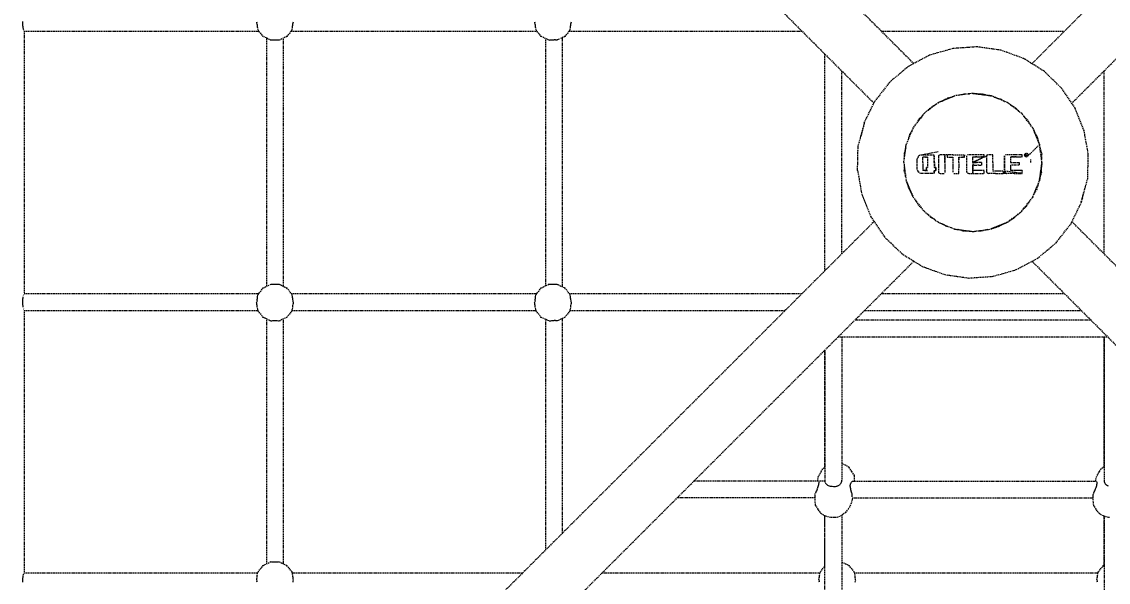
# Model space of a CAD drawing. Header units: millimetres. Extents: x -5899 to 5819, y -5159 to 4068.
# Drawn here: x -1605 to -444, y -358 to 240 of the extents above; entities that cross this region are included whole.
import ezdxf

# ---------------------------------------------------------------- set-up
doc = ezdxf.new("R2010")
doc.units = ezdxf.units.MM
doc.linetypes.add('HIDDEN', pattern=[1.905, 1.27, -0.635])
for name, color, linetype in [('DIKOM_ОБЪЕКТ', 7, 'Continuous'), ('DIKOM_РАЗМЕР_ЗОНА', 7, 'Continuous'), ('DIKOM_РАЗМЕР_ОБЪЕКТА', 7, 'Continuous')]:
    doc.layers.add(name, color=color, linetype=linetype)
doc.styles.add('style1', font='arialbd.ttf', dxfattribs={"width": 0.8})
doc.dimstyles.new('1-50', dxfattribs={"dimtxt": 300, "dimasz": 200, "dimexe": 100, "dimexo": 0, "dimgap": 100, "dimtad": 1, "dimtxsty": 'style1', "dimcen": 200, "dimclrd": 7, "dimclre": 7, "dimclrt": 7, "dimadec": 1, "dimazin": 2, "dimtfac": 1, "dimtmove": 0, "dimatfit": 2, "dimfxl": 0, "dimlwd": 25, "dimlwe": 18, "dimarcsym": 0})

# ---------------------------------------------------------------- blocks, each defined once
blk = doc.blocks.new('*D0')
at = {"layer": 'Defpoints', "color": 0, "transparency": 16777216}
for p in [(-587.3, 2301.2), (-4790.6, -2120.1), (-586.7, -2120.1)]:
    blk.add_point(p, dxfattribs=at)
at = {"layer": 'DIKOM_РАЗМЕР_ОБЪЕКТА', "color": 7, "lineweight": 18, "transparency": 16777216}
for p, q in [((-587.3, 2301.2), (-4890.6, 2301.2)), ((-586.7, -2120.1), (-4890.6, -2120.1))]:
    blk.add_line(p, q, dxfattribs=at)
at = {"layer": 'DIKOM_РАЗМЕР_ОБЪЕКТА', "color": 7, "lineweight": 25, "transparency": 16777216}
blk.add_line((-4790.6, 2101.2), (-4790.6, -1920.1), dxfattribs=at)
at = {"layer": 'DIKOM_РАЗМЕР_ОБЪЕКТА', "color": 7, "transparency": 16777216}
for points in [[(-4823.9, 2101.2), (-4757.2, 2101.2), (-4790.6, 2301.2)], [(-4823.9, -1920.1), (-4757.2, -1920.1), (-4790.6, -2120.1)]]:
    blk.add_solid(points, dxfattribs=at)
at = {"layer": 'DIKOM_РАЗМЕР_ОБЪЕКТА', "color": 7, "transparency": 16777216, "insert": (-5069.3, 85.6), "char_height": 300, "attachment_point": 5, "rotation": 90, "style": 'style1'}
blk.add_mtext('{\\fArial|b0|i0|c204|p34;\\H1.16667x;4400}', dxfattribs=at)
blk = doc.blocks.new('*D1')
at = {"layer": 'Defpoints', "color": 0, "transparency": 16777216}
for p in [(-2800.5, 90.1), (3818.9, 90.1), (3818.9, -4274.7)]:
    blk.add_point(p, dxfattribs=at)
at = {"layer": 'DIKOM_РАЗМЕР_ОБЪЕКТА', "color": 7, "lineweight": 18, "transparency": 16777216}
for p, q in [((-2800.5, 90.1), (-2800.5, -4374.7)), ((3818.9, 90.1), (3818.9, -4374.7))]:
    blk.add_line(p, q, dxfattribs=at)
at = {"layer": 'DIKOM_РАЗМЕР_ОБЪЕКТА', "color": 7, "lineweight": 25, "transparency": 16777216}
blk.add_line((-2600.5, -4274.7), (3618.9, -4274.7), dxfattribs=at)
at = {"layer": 'DIKOM_РАЗМЕР_ОБЪЕКТА', "color": 7, "transparency": 16777216}
for points in [[(-2600.5, -4241.4), (-2600.5, -4308), (-2800.5, -4274.7)], [(3618.9, -4241.4), (3618.9, -4308), (3818.9, -4274.7)]]:
    blk.add_solid(points, dxfattribs=at)
at = {"layer": 'DIKOM_РАЗМЕР_ОБЪЕКТА', "color": 7, "transparency": 16777216, "insert": (471, -3996), "char_height": 300, "attachment_point": 5, "style": 'style1'}
blk.add_mtext('{\\fArial|b0|i0|c204|p34;\\H1.16667x;6600}', dxfattribs=at)
blk = doc.blocks.new('*D2')
at = {"layer": 'Defpoints', "color": 0, "transparency": 16777216}
for p in [(-5423.1, 4068.5), (-588.6, 4068.5), (-588.6, -3888.2)]:
    blk.add_point(p, dxfattribs=at)
at = {"layer": 'DIKOM_РАЗМЕР_ЗОНА', "color": 7, "lineweight": 18, "transparency": 16777216}
for p, q in [((-588.6, 4068.5), (-5523.1, 4068.5)), ((-588.6, -3888.2), (-5523.1, -3888.2))]:
    blk.add_line(p, q, dxfattribs=at)
at = {"layer": 'DIKOM_РАЗМЕР_ЗОНА', "color": 7, "lineweight": 25, "transparency": 16777216}
blk.add_line((-5423.1, -3688.2), (-5423.1, 3868.5), dxfattribs=at)
at = {"layer": 'DIKOM_РАЗМЕР_ЗОНА', "color": 7, "transparency": 16777216}
for points in [[(-5456.4, 3868.5), (-5389.8, 3868.5), (-5423.1, 4068.5)], [(-5456.4, -3688.2), (-5389.8, -3688.2), (-5423.1, -3888.2)]]:
    blk.add_solid(points, dxfattribs=at)
at = {"layer": 'DIKOM_РАЗМЕР_ЗОНА', "color": 7, "transparency": 16777216, "insert": (-5701.8, 90.1), "char_height": 300, "attachment_point": 5, "rotation": 90, "style": 'style1'}
blk.add_mtext('{\\fArial|b0|i0|c204|p34;\\H1.16667x;7900}', dxfattribs=at)
blk = doc.blocks.new('*D3')
at = {"layer": 'Defpoints', "color": 0, "transparency": 16777216}
for p in [(-4566.9, 98), (5818.9, 98), (5818.9, -5058.6)]:
    blk.add_point(p, dxfattribs=at)
at = {"layer": 'DIKOM_РАЗМЕР_ЗОНА', "color": 7, "lineweight": 18, "transparency": 16777216}
for p, q in [((-4566.9, 98), (-4566.9, -5158.6)), ((5818.9, 98), (5818.9, -5158.6))]:
    blk.add_line(p, q, dxfattribs=at)
at = {"layer": 'DIKOM_РАЗМЕР_ЗОНА', "color": 7, "lineweight": 25, "transparency": 16777216}
blk.add_line((-4366.9, -5058.6), (5618.9, -5058.6), dxfattribs=at)
at = {"layer": 'DIKOM_РАЗМЕР_ЗОНА', "color": 7, "transparency": 16777216}
for points in [[(-4366.9, -5025.3), (-4366.9, -5092), (-4566.9, -5058.6)], [(5618.9, -5025.3), (5618.9, -5092), (5818.9, -5058.6)]]:
    blk.add_solid(points, dxfattribs=at)
at = {"layer": 'DIKOM_РАЗМЕР_ЗОНА', "color": 7, "transparency": 16777216, "insert": (502, -4779.9), "char_height": 300, "attachment_point": 5, "style": 'style1'}
blk.add_mtext('{\\fArial|b0|i0|c204|p34;\\H1.16667x;10400}', dxfattribs=at)

msp = doc.modelspace()

# ---------------------------------------------------------------- linework, layer by layer
at = {"layer": 'DIKOM_ОБЪЕКТ', "color": 7, "linetype": 'HIDDEN', "lineweight": 15}
for p, q in [((-651.806, 195.702), (-1550.967, 1094.864)), ((374.131, 1095.308), (-525.588, 195.607)), ((-1593.838, 1052.901), (-694.453, 153.497)), ((-483.046, 153.297), (416.096, 1052.438)), ((-1603.691, 238.023), (-1603.733, 239.218)), ((-1603.73, 239.339), (-1603.688, 240.534)), ((-1603.621, 237.012), (-1603.688, 237.902)), ((-1603.507, 235.656), (-1603.602, 236.676)), ((-1603.371, 234.61), (-1603.497, 235.544)), ((-1603.181, 233.562), (-1603.298, 234.189)), ((-1602.991, 232.682), (-1603.063, 233.089)), ((-1602.831, 231.985), (-1602.973, 232.604)), ((-1353.913, 240.379), (-1353.632, 239.218)), ((-1353.361, 237.954), (-1353.614, 239.132)), ((-1353.136, 236.74), (-1353.347, 237.881)), ((-1352.956, 235.594), (-1353.126, 236.676)), ((-1352.825, 234.541), (-1352.949, 235.541)), ((-1352.743, 233.624), (-1352.825, 234.541)), ((-1352.355, 231.647), (-1352.725, 233.273)), ((-1316.09, 231.647), (-1315.719, 233.273)), ((-1315.706, 233.556), (-1315.625, 234.486)), ((-1315.614, 234.581), (-1315.488, 235.598)), ((-1315.479, 235.657), (-1315.307, 236.752)), ((-1315.294, 236.82), (-1315.081, 237.966)), ((-1315.055, 238.088), (-1314.813, 239.218)), ((-1314.793, 239.3), (-1314.531, 240.379)), ((-1056.92, 240.379), (-1056.638, 239.218)), ((-1056.368, 237.959), (-1056.62, 239.13)), ((-1056.143, 236.745), (-1056.354, 237.88)), ((-1055.963, 235.597), (-1056.132, 236.675)), ((-1055.832, 234.542), (-1055.955, 235.537)), ((-1055.751, 233.629), (-1055.832, 234.542)), ((-1055.361, 231.647), (-1055.732, 233.273)), ((-1019.098, 231.647), (-1018.726, 233.273)), ((-1018.713, 233.555), (-1018.631, 234.49)), ((-1018.622, 234.577), (-1018.495, 235.598)), ((-1018.486, 235.652), (-1018.314, 236.752)), ((-1018.303, 236.814), (-1018.088, 237.966)), ((-1018.062, 238.087), (-1017.82, 239.218)), ((-1017.802, 239.295), (-1017.538, 240.379)), ((-1602.662, 231.399), (-1602.79, 231.829)), ((-1602.421, 230.265), (-1351.224, 230.23)), ((-1602.34, 230.265), (-1602.34, -50.027)), ((-1346.77, 224.645), (-1352.355, 231.647)), ((-1340.09, 221.428), (-1346.77, 224.645)), ((-1343.126, -42.159), (-1343.129, 222.892)), ((-1339.743, 221.329), (-1339.284, 221.176)), ((-1339.284, 221.176), (-1338.817, 221.021)), ((-1338.654, 220.961), (-1337.763, 221.05)), ((-1337.706, 221.055), (-1336.637, 221.131)), ((-1336.573, 221.133), (-1335.43, 221.182)), ((-1335.358, 221.182), (-1334.143, 221.199)), ((-1334.062, 221.197), (-1332.86, 221.182)), ((-1332.86, 221.182), (-1331.969, 221.145)), ((-1331.652, 221.131), (-1330.578, 221.055)), ((-1330.521, 221.05), (-1329.794, 220.977)), ((-1329.453, 221.103), (-1328.507, 221.416)), ((-1321.675, 224.645), (-1328.194, 221.506)), ((-1325.158, -42.237), (-1325.161, 222.966)), ((-1316.09, 231.647), (-1321.675, 224.645)), ((-1317.22, 230.231), (-1054.23, 230.229)), ((-1049.777, 224.645), (-1055.361, 231.647)), ((-1041.892, 220.848), (-1049.777, 224.645)), ((-1044.928, -41.578), (-1044.931, 222.311)), ((-1041.544, 220.819), (-1040.619, 220.944)), ((-1040.569, 220.949), (-1039.565, 221.05)), ((-1039.509, 221.055), (-1038.439, 221.131)), ((-1038.375, 221.133), (-1037.234, 221.182)), ((-1037.16, 221.182), (-1035.946, 221.199)), ((-1035.23, 221.188), (-1035.865, 221.197)), ((-1034.662, 221.182), (-1035.23, 221.188)), ((-1034.662, 221.182), (-1033.521, 221.134)), ((-1033.454, 221.131), (-1032.826, 221.087)), ((-1032.826, 221.087), (-1032.379, 221.266)), ((-1032.323, 221.289), (-1031.303, 221.665)), ((-1031.256, 221.683), (-1030.308, 221.997)), ((-1024.681, 224.645), (-1029.996, 222.086)), ((-1026.961, -42.817), (-1026.964, 223.546)), ((-1019.098, 231.647), (-1024.681, 224.645)), ((-1020.227, 230.231), (-771.184, 230.229)), ((-686.335, 230.231), (-490.965, 230.229)), ((-610.131, 211.791), (-634.958, 204.666)), ((-584.364, 213.598), (-610.131, 211.791)), ((-558.785, 210.009), (-584.364, 213.598)), ((-534.511, 201.18), (-558.785, 210.009)), ((-746.731, -25.536), (-746.733, 205.779)), ((-634.958, 204.666), (-657.761, 192.534)), ((-512.604, 187.497), (-534.511, 201.18)), ((-728.763, -7.569), (-728.766, 187.81)), ((-657.761, 192.534), (-677.544, 175.927)), ((-494.02, 169.558), (-512.604, 187.497)), ((-448.533, -7.571), (-448.535, 187.808)), ((-677.544, 175.927), (-693.442, 155.571)), ((-588.693, 163.918), (-607.689, 161.432)), ((-604.331, 161.871), (-597.475, 163.573)), ((-597.475, 163.573), (-591.739, 163.519)), ((-569.025, 161.247), (-588.693, 163.918)), ((-588.678, 163.917), (-569.583, 161.398)), ((-585.195, 163.458), (-578.3, 163.393)), ((-578.3, 163.393), (-572.546, 161.789)), ((-479.571, 148.148), (-494.02, 169.558)), ((-704.76, 132.353), (-693.442, 155.571)), ((-625.607, 154.025), (-640.076, 143.096)), ((-631.928, 150.149), (-627.662, 152.473)), ((-625.607, 154.025), (-624.964, 154.392)), ((-624.964, 154.392), (-607.689, 161.432)), ((-607.799, 161.402), (-624.964, 154.392)), ((-621.666, 155.738), (-615.494, 159.1)), ((-615.494, 159.1), (-610.242, 160.404)), ((-569.583, 161.398), (-569.025, 161.247)), ((-551.808, 154.037), (-569.025, 161.247)), ((-565.888, 159.933), (-559.712, 158.212)), ((-559.712, 158.212), (-554.479, 155.154)), ((-551.808, 154.037), (-550.89, 153.497)), ((-536.552, 142.339), (-550.89, 153.497)), ((-548.625, 151.736), (-543.374, 148.667)), ((-640.882, 142.3), (-652.08, 127.92)), ((-646.025, 136.757), (-642.849, 139.775)), ((-640.882, 142.3), (-640.076, 143.096)), ((-636.547, 145.761), (-631.928, 150.149)), ((-543.374, 148.667), (-538.912, 144.176)), ((-536.552, 142.339), (-535.734, 141.511)), ((-524.82, 127.077), (-535.734, 141.511)), ((-469.89, 124.201), (-479.571, 148.148)), ((-711.324, 107.334), (-704.36, 132.207)), ((-704.76, 132.353), (-708.312, 118.093)), ((-652.611, 127.015), (-652.08, 127.92)), ((-646.025, 136.757), (-649.065, 131.792)), ((-534.047, 139.278), (-529.918, 135.122)), ((-526.896, 129.822), (-529.918, 135.122)), ((-652.611, 127.015), (-659.789, 109.923)), ((-656.524, 119.607), (-658.155, 113.812)), ((-653.971, 123.778), (-656.524, 119.607)), ((-524.82, 127.077), (-524.418, 126.373)), ((-517.429, 109.274), (-524.418, 126.373)), ((-524.418, 126.373), (-517.408, 109.199)), ((-520.199, 118.074), (-523.122, 123.201)), ((-520.199, 118.074), (-518.703, 112.389)), ((-465.4, 98.765), (-469.89, 124.201)), ((-711.898, 81.475), (-711.324, 107.334)), ((-662.496, 90.12), (-659.789, 109.923)), ((-662.496, 90.12), (-659.789, 109.923)), ((-662.01, 93.809), (-660.446, 105.679)), ((-660.446, 105.679), (-661.931, 100.403)), ((-660.446, 105.679), (-659.978, 109.233)), ((-659.978, 109.233), (-659.789, 109.923)), ((-517.408, 109.199), (-529.773, 97.249)), ((-514.9, 90.12), (-517.408, 109.199)), ((-516.956, 105.759), (-515.14, 98.863)), ((-662.496, 90.12), (-662.01, 93.808)), ((-661.931, 100.403), (-662.01, 93.807)), ((-648.332, 94.563), (-648.659, 92.779)), ((-647.31, 96.268), (-648.332, 94.563)), ((-645.626, 97.505), (-647.31, 96.268)), ((-643.443, 97.996), (-645.626, 97.505)), ((-636.765, 97.995), (-643.443, 97.996)), ((-625.914, 101.355), (-643.063, 97.996)), ((-642.255, 90.12), (-642.255, 95.79)), ((-642.255, 92.959), (-642.255, 95.79)), ((-639.661, 95.79), (-642.255, 95.79)), ((-642.255, 90.12), (-642.255, 92.959)), ((-639.457, 95.767), (-642.04, 95.767)), ((-642.04, 92.948), (-642.04, 95.767)), ((-642.04, 90.12), (-642.04, 92.948)), ((-637.039, 95.79), (-639.661, 95.79)), ((-639.457, 95.767), (-637.039, 95.767)), ((-637.039, 95.79), (-637.039, 92.959)), ((-637.039, 92.959), (-637.039, 90.12)), ((-629.914, 97.996), (-636.765, 97.995)), ((-629.914, 94.073), (-629.914, 97.996)), ((-629.914, 90.12), (-629.914, 94.073)), ((-629.749, 94.061), (-629.749, 97.964)), ((-629.749, 90.12), (-629.749, 94.061)), ((-625.435, 97.06), (-625.568, 96.399)), ((-625.568, 96.399), (-625.568, 93.269)), ((-625.568, 93.269), (-625.568, 90.12)), ((-625.068, 97.623), (-625.435, 97.06)), ((-624.504, 98.013), (-625.068, 97.623)), ((-623.792, 98.164), (-624.504, 98.013)), ((-621.507, 98.164), (-623.792, 98.164)), ((-619.264, 98.164), (-621.507, 98.164)), ((-616.097, 98.187), (-619.263, 98.164)), ((-616.097, 98.186), (-619.112, 98.133)), ((-618.731, 93.899), (-618.731, 97.635)), ((-618.731, 90.12), (-618.731, 93.899)), ((-618.61, 97.605), (-618.61, 93.89)), ((-618.61, 93.89), (-618.61, 90.12)), ((-609.967, 98.227), (-616.097, 98.22)), ((-616.097, 98.22), (-616.097, 97.023)), ((-616.097, 97.023), (-616.097, 95.817)), ((-616.097, 95.817), (-613.075, 95.817)), ((-615.986, 95.794), (-612.953, 95.794)), ((-613.075, 95.817), (-610.145, 95.817)), ((-612.953, 95.794), (-610.145, 95.794)), ((-610.145, 95.817), (-610.145, 92.985)), ((-610.145, 92.985), (-610.145, 90.12)), ((-609.967, 98.227), (-605.171, 98.209)), ((-605.171, 98.209), (-597.784, 98.22)), ((-603.622, 92.999), (-603.621, 95.817)), ((-603.621, 90.12), (-603.622, 92.999)), ((-603.621, 95.817), (-600.608, 95.814)), ((-603.561, 95.794), (-600.518, 95.791)), ((-603.561, 95.794), (-603.561, 92.998)), ((-603.561, 90.12), (-603.561, 92.998)), ((-600.608, 95.814), (-597.784, 95.817)), ((-597.748, 95.794), (-600.518, 95.791)), ((-597.784, 97.012), (-597.784, 98.22)), ((-597.784, 95.817), (-597.784, 97.012)), ((-597.748, 98.188), (-597.748, 97.007)), ((-597.748, 95.794), (-597.748, 97.007)), ((-595.417, 97.221), (-595.417, 93.68)), ((-595.417, 93.68), (-595.417, 91.9)), ((-591.486, 98.165), (-594.487, 98.149)), ((-588.484, 98.14), (-591.486, 98.165)), ((-574.088, 96.881), (-588.698, 90.12)), ((-588.698, 95.964), (-586.66, 95.987)), ((-588.698, 93.043), (-588.698, 95.964)), ((-588.698, 95.941), (-586.453, 95.96)), ((-588.698, 90.12), (-588.698, 95.941)), ((-576.566, 95.941), (-588.698, 90.12)), ((-588.698, 90.12), (-588.698, 93.043)), ((-585.479, 98.15), (-588.484, 98.14)), ((-584.624, 95.955), (-586.66, 95.987)), ((-586.453, 95.96), (-584.563, 95.929)), ((-582.482, 98.169), (-585.479, 98.15)), ((-584.624, 95.955), (-582.588, 95.964)), ((-584.563, 95.929), (-582.962, 95.938)), ((-582.962, 95.938), (-579.35, 95.936)), ((-582.588, 95.964), (-576.517, 95.964)), ((-576.517, 98.149), (-582.482, 98.169)), ((-576.566, 95.941), (-579.35, 95.936)), ((-576.566, 95.941), (-574.088, 96.881)), ((-576.517, 97.059), (-576.517, 98.149)), ((-576.517, 95.964), (-576.517, 97.059)), ((-573.997, 97.341), (-574.088, 96.881)), ((-574.088, 96.881), (-574.087, 93.561)), ((-574.087, 93.561), (-574.088, 90.12)), ((-573.938, 97.37), (-574.029, 96.908)), ((-574.029, 96.908), (-574.029, 93.554)), ((-574.029, 93.554), (-574.029, 90.12)), ((-573.744, 97.739), (-573.997, 97.341)), ((-573.678, 97.775), (-573.938, 97.37)), ((-573.341, 98.022), (-573.744, 97.739)), ((-573.271, 98.057), (-573.678, 97.775)), ((-573.271, 98.057), (-572.775, 98.162)), ((-570.107, 98.162), (-572.775, 98.162)), ((-567.311, 98.162), (-570.107, 98.162)), ((-567.311, 94.185), (-567.311, 98.162)), ((-567.311, 90.12), (-567.311, 94.185)), ((-555.101, 97.192), (-555.101, 93.675)), ((-555.101, 93.675), (-555.101, 90.12)), ((-554.966, 97.221), (-554.966, 93.685)), ((-554.966, 93.685), (-554.966, 90.12)), ((-545.108, 98.148), (-554.037, 98.149)), ((-548.248, 93.049), (-548.248, 95.964)), ((-548.248, 95.964), (-542.091, 95.964)), ((-542.276, 95.941), (-548.248, 95.941)), ((-548.248, 90.12), (-548.248, 93.049)), ((-536.067, 98.149), (-545.108, 98.148)), ((-542.276, 95.941), (-536.278, 95.941)), ((-542.091, 95.964), (-536.067, 95.964)), ((-536.067, 97.058), (-536.067, 98.149)), ((-536.067, 95.964), (-536.067, 97.058)), ((-533.557, 98.346), (-533.237, 99.088)), ((-533.557, 98.346), (-533.549, 97.583)), ((-533.289, 96.96), (-533.549, 97.583)), ((-533.018, 99.118), (-533.335, 98.375)), ((-533.335, 98.375), (-533.321, 97.594)), ((-533.321, 97.594), (-532.988, 96.874)), ((-533.289, 96.96), (-532.926, 96.544)), ((-532.596, 99.654), (-533.237, 99.088)), ((-532.368, 99.693), (-533.018, 99.118)), ((-532.988, 96.874), (-532.355, 96.334)), ((-532.536, 96.286), (-532.926, 96.544)), ((-532.536, 96.286), (-532.126, 96.139)), ((-532.441, 99.73), (-531.696, 99.882)), ((-532.368, 99.693), (-531.466, 99.921)), ((-532.355, 96.334), (-531.466, 96.114)), ((-531.841, 98.018), (-531.841, 98.777)), ((-531.841, 97.257), (-531.841, 98.018)), ((-531.794, 98.024), (-531.794, 98.784)), ((-531.794, 98.024), (-531.794, 97.262)), ((-531.466, 99.921), (-530.577, 99.701)), ((-531.466, 96.114), (-530.585, 96.331)), ((-531.259, 97.565), (-531.445, 98.023)), ((-531.214, 97.571), (-531.399, 98.029)), ((-531.074, 97.108), (-531.259, 97.565)), ((-531.06, 97.645), (-531.22, 98.04)), ((-531.028, 97.113), (-531.214, 97.571)), ((-530.9, 97.252), (-531.06, 97.645)), ((-529.927, 96.899), (-530.585, 96.331)), ((-529.94, 99.156), (-530.577, 99.701)), ((-529.608, 98.43), (-529.94, 99.156)), ((-529.927, 96.899), (-529.599, 97.644)), ((-529.599, 97.644), (-529.608, 98.43)), ((-526.698, 90.12), (-526.77, 93.123)), ((-515.216, 92.524), (-515.14, 98.863)), ((-465.996, 72.909), (-465.4, 98.765)), ((-711.898, 81.475), (-707.408, 56.039)), ((-662.496, 90.12), (-659.987, 71.041)), ((-662.09, 87.038), (-662.158, 81.377)), ((-660.536, 75.218), (-662.158, 81.377)), ((-648.659, 92.779), (-648.659, 91.45)), ((-648.659, 91.45), (-648.659, 90.12)), ((-648.659, 90.12), (-648.659, 86.929)), ((-648.659, 86.929), (-648.659, 83.746)), ((-648.659, 83.746), (-648.328, 81.952)), ((-648.328, 81.952), (-647.309, 80.255)), ((-642.255, 90.12), (-642.255, 85.775)), ((-642.255, 85.775), (-642.255, 81.456)), ((-639.662, 81.456), (-642.255, 81.456)), ((-642.04, 90.12), (-642.04, 85.789)), ((-642.04, 85.789), (-642.04, 81.491)), ((-640.015, 81.491), (-642.04, 81.491)), ((-640.015, 81.491), (-639.459, 81.491)), ((-637.039, 81.456), (-639.662, 81.456)), ((-639.459, 81.491), (-637.039, 81.491)), ((-638.396, 83.257), (-638.396, 84.612)), ((-637.718, 84.612), (-638.396, 84.612)), ((-638.396, 81.906), (-638.396, 83.257)), ((-638.396, 81.906), (-637.718, 81.906)), ((-638.197, 84.634), (-637.52, 84.634)), ((-637.039, 84.612), (-637.718, 84.612)), ((-637.718, 81.906), (-637.039, 81.907)), ((-637.52, 84.634), (-637.039, 84.634)), ((-637.039, 90.12), (-637.039, 87.361)), ((-637.039, 87.361), (-637.039, 84.612)), ((-629.914, 90.12), (-629.914, 87.397)), ((-629.914, 87.397), (-629.914, 84.685)), ((-629.078, 84.685), (-629.914, 84.685)), ((-629.914, 81.507), (-629.074, 81.507)), ((-629.914, 80.014), (-629.914, 81.507)), ((-629.749, 90.12), (-629.749, 87.407)), ((-629.749, 87.407), (-629.749, 84.707)), ((-629.749, 84.707), (-628.914, 84.707)), ((-629.749, 80.053), (-629.749, 81.507)), ((-628.241, 84.684), (-629.078, 84.685)), ((-629.074, 81.507), (-628.241, 81.508)), ((-628.914, 84.707), (-628.082, 84.706)), ((-628.241, 83.092), (-628.241, 84.684)), ((-628.241, 81.508), (-628.241, 83.092)), ((-628.082, 83.118), (-628.082, 84.706)), ((-628.082, 81.542), (-628.082, 83.118)), ((-625.568, 90.12), (-625.568, 85.087)), ((-625.568, 85.087), (-625.568, 80.126)), ((-618.731, 90.12), (-618.732, 84.447)), ((-618.732, 84.447), (-618.731, 78.89)), ((-618.61, 90.12), (-618.61, 84.598)), ((-618.61, 84.598), (-618.61, 78.936)), ((-610.145, 90.12), (-610.146, 84.642)), ((-610.146, 84.642), (-610.145, 79.335)), ((-603.621, 90.12), (-603.621, 87.159)), ((-603.621, 87.159), (-603.621, 84.2)), ((-603.621, 78.306), (-603.621, 84.2)), ((-603.561, 90.12), (-603.561, 87.299)), ((-603.561, 87.299), (-603.561, 84.476)), ((-603.561, 78.353), (-603.561, 84.476)), ((-595.417, 91.9), (-595.417, 90.12)), ((-595.417, 90.12), (-595.417, 87.785)), ((-595.417, 87.785), (-595.417, 85.451)), ((-595.417, 85.451), (-595.417, 80.835)), ((-588.698, 90.12), (-588.851, 78.376)), ((-588.851, 78.376), (-588.698, 81.544)), ((-588.698, 90.12), (-584.125, 90.12)), ((-579.522, 90.12), (-588.698, 90.12)), ((-588.698, 90.12), (-588.698, 81.544)), ((-588.698, 90.12), (-588.698, 87.17)), ((-584.107, 90.12), (-588.698, 90.12)), ((-588.698, 84.379), (-588.698, 87.182)), ((-588.698, 87.17), (-587.952, 87.117)), ((-588.698, 84.356), (-588.698, 87.17)), ((-588.698, 84.379), (-588.698, 81.579)), ((-588.698, 81.544), (-588.698, 84.356)), ((-586.149, 81.574), (-588.698, 81.579)), ((-585.65, 81.544), (-588.698, 81.544)), ((-587.216, 87.13), (-587.952, 87.117)), ((-587.216, 87.13), (-585.7, 87.186)), ((-583.605, 81.582), (-586.149, 81.574)), ((-585.7, 87.186), (-584.094, 87.17)), ((-582.598, 81.544), (-585.65, 81.544)), ((-579.559, 90.12), (-584.125, 90.12)), ((-579.522, 90.12), (-584.107, 90.12)), ((-582.489, 87.161), (-584.094, 87.17)), ((-581.534, 81.574), (-583.605, 81.582)), ((-576.517, 81.544), (-582.598, 81.544)), ((-582.489, 87.161), (-580.984, 87.19)), ((-576.566, 81.579), (-581.534, 81.574)), ((-580.984, 87.19), (-579.522, 87.17)), ((-579.522, 90.12), (-579.522, 88.634)), ((-579.522, 88.634), (-579.522, 87.17)), ((-576.517, 79.975), (-576.517, 81.544)), ((-574.088, 90.12), (-574.087, 85.119)), ((-574.087, 85.119), (-574.088, 80.408)), ((-574.029, 90.12), (-574.029, 85.147)), ((-574.029, 85.147), (-574.029, 80.369)), ((-567.311, 90.12), (-567.311, 85.439)), ((-567.311, 85.439), (-567.311, 80.865)), ((-555.101, 90.12), (-555.101, 85.455)), ((-555.101, 85.455), (-555.101, 80.872)), ((-554.966, 90.12), (-554.966, 85.445)), ((-554.966, 85.445), (-554.966, 80.835)), ((-548.41, 90.12), (-543.805, 90.12)), ((-548.248, 90.12), (-543.624, 90.12)), ((-543.623, 87.17), (-548.248, 87.17)), ((-548.248, 84.346), (-548.248, 87.17)), ((-548.248, 81.544), (-548.248, 84.346)), ((-542.274, 81.579), (-548.248, 81.579)), ((-542.089, 81.544), (-548.248, 81.544)), ((-543.805, 90.12), (-539.27, 90.12)), ((-543.624, 90.12), (-539.072, 90.12)), ((-539.072, 87.17), (-543.623, 87.17)), ((-537.366, 81.581), (-542.274, 81.579)), ((-536.067, 81.544), (-542.089, 81.544)), ((-539.072, 90.12), (-539.072, 88.645)), ((-539.072, 88.645), (-539.072, 87.17)), ((-537.366, 81.581), (-536.278, 81.579)), ((-536.067, 81.544), (-536.067, 79.956)), ((-514.9, 90.12), (-517.606, 70.317)), ((-517.606, 70.317), (-514.9, 90.12)), ((-514.9, 90.12), (-517.418, 71.006)), ((-515.367, 79.836), (-515.279, 87.243)), ((-652.977, 53.867), (-659.987, 71.041)), ((-659.967, 70.966), (-652.977, 53.867)), ((-647.309, 80.255), (-645.634, 79.024)), ((-645.634, 79.024), (-643.443, 78.53)), ((-643.443, 78.53), (-636.591, 78.531)), ((-636.591, 78.531), (-629.914, 78.53)), ((-629.914, 78.53), (-629.914, 80.014)), ((-629.749, 78.577), (-629.749, 80.053)), ((-625.568, 80.126), (-625.438, 79.474)), ((-625.069, 78.903), (-625.438, 79.474)), ((-625.069, 78.903), (-624.5, 78.511)), ((-624.5, 78.511), (-623.792, 78.361)), ((-623.792, 78.361), (-621.502, 78.361)), ((-621.502, 78.361), (-619.264, 78.361)), ((-609.115, 78.306), (-606.297, 78.306)), ((-606.297, 78.306), (-603.621, 78.306)), ((-595.417, 80.835), (-595.217, 79.88)), ((-594.686, 79.092), (-595.217, 79.88)), ((-594.686, 79.092), (-593.895, 78.567)), ((-593.895, 78.567), (-592.958, 78.376)), ((-592.958, 78.376), (-588.851, 78.376)), ((-588.851, 78.376), (-584.737, 78.376)), ((-584.737, 78.376), (-580.621, 78.377)), ((-580.621, 78.377), (-576.517, 78.376)), ((-576.517, 78.376), (-576.517, 79.975)), ((-573.931, 79.646), (-574.088, 80.408)), ((-574.029, 80.369), (-573.882, 79.628)), ((-573.931, 79.646), (-573.504, 79.001)), ((-573.47, 78.986), (-573.882, 79.628)), ((-573.504, 79.001), (-572.828, 78.536)), ((-573.47, 78.986), (-572.828, 78.536)), ((-572.828, 78.536), (-572.023, 78.363)), ((-564.536, 78.364), (-572.023, 78.363)), ((-562.195, 80.903), (-567.311, 80.903)), ((-562.075, 80.868), (-567.311, 80.865)), ((-564.536, 78.364), (-556.384, 78.363)), ((-556.525, 80.865), (-562.075, 80.868)), ((-556.654, 80.903), (-561.983, 80.903)), ((-552.681, 78.414), (-556.234, 78.411)), ((-556.084, 79.574), (-556.084, 80.489)), ((-556.084, 78.663), (-556.084, 79.574)), ((-556.084, 78.699), (-552.772, 78.433)), ((-554.903, 79.923), (-555.101, 80.872)), ((-536.067, 78.376), (-554.966, 80.835)), ((-554.966, 80.835), (-554.783, 79.919)), ((-554.903, 79.923), (-554.371, 79.132)), ((-554.28, 79.137), (-554.783, 79.919)), ((-553.587, 78.614), (-554.371, 79.132)), ((-554.28, 79.137), (-553.499, 78.591)), ((-553.499, 78.591), (-552.508, 78.376)), ((-544.461, 78.379), (-552.508, 78.376)), ((-544.461, 78.379), (-536.067, 78.376)), ((-536.067, 78.376), (-536.067, 79.956)), ((-524.784, 53.224), (-517.606, 70.317)), ((-517.418, 71.006), (-517.606, 70.317)), ((-515.367, 79.836), (-517.035, 73.912)), ((-472.938, 48.033), (-465.996, 72.909)), ((-657.099, 62.165), (-658.42, 67.184)), ((-657.099, 62.165), (-654.52, 57.641)), ((-523.637, 55.956), (-520.773, 60.633)), ((-518.944, 67.132), (-520.773, 60.633)), ((-472.538, 47.887), (-468.885, 62.558)), ((-707.408, 56.039), (-697.727, 32.092)), ((-652.575, 53.163), (-652.977, 53.867)), ((-652.575, 53.163), (-641.661, 38.728)), ((-650.103, 49.894), (-647.381, 45.118)), ((-536.513, 37.938), (-525.315, 52.319)), ((-531.273, 43.482), (-527.879, 49.027)), ((-524.784, 53.224), (-525.315, 52.319)), ((-483.856, 24.669), (-472.538, 47.887)), ((-643.66, 41.373), (-647.381, 45.118)), ((-640.844, 37.9), (-641.661, 38.728)), ((-640.844, 37.9), (-626.505, 26.742)), ((-633.924, 31.573), (-638.053, 35.727)), ((-551.788, 26.215), (-537.32, 37.144)), ((-540.373, 34.838), (-545.37, 30.091)), ((-536.513, 37.938), (-537.32, 37.144)), ((-531.273, 43.482), (-534.819, 40.114)), ((-694.252, 26.942), (-1593.394, -872.198)), ((-697.727, 32.092), (-683.279, 10.681)), ((-629.063, 28.732), (-633.924, 31.573)), ((-625.586, 26.203), (-626.505, 26.742)), ((-625.586, 26.203), (-608.371, 18.993)), ((-617.586, 22.028), (-622.573, 24.941)), ((-552.431, 25.848), (-569.706, 18.807)), ((-569.597, 18.837), (-552.431, 25.848)), ((-555.347, 24.657), (-561.804, 21.139)), ((-551.788, 26.215), (-552.431, 25.848)), ((-545.37, 30.091), (-549.986, 27.577)), ((-499.755, 4.312), (-483.856, 24.669)), ((416.539, -872.661), (-482.846, 26.742)), ((-611.701, 20.387), (-617.586, 22.028)), ((-607.813, 18.841), (-608.371, 18.993)), ((-608.371, 18.993), (-588.702, 16.322)), ((-607.813, 18.841), (-588.718, 16.323)), ((-598.998, 16.847), (-604.664, 18.426)), ((-592.207, 16.783), (-598.998, 16.847)), ((-588.702, 16.322), (-569.706, 18.807)), ((-579.823, 16.666), (-585.649, 16.721)), ((-572.864, 18.394), (-579.823, 16.666)), ((-561.804, 21.139), (-567.303, 19.775)), ((-683.279, 10.681), (-664.694, -7.258)), ((-519.537, -12.295), (-499.755, 4.312)), ((-664.694, -7.258), (-642.787, -20.941)), ((-1551.43, -915.068), (-651.711, -15.368)), ((-642.787, -20.941), (-618.514, -29.769)), ((-542.341, -24.426), (-519.537, -12.295)), ((-525.492, -15.463), (373.669, -914.625)), ((-618.514, -29.769), (-592.934, -33.358)), ((-592.934, -33.358), (-567.168, -31.551)), ((-567.168, -31.551), (-542.341, -24.426)), ((-1352.355, -50.917), (-1346.77, -43.914)), ((-1346.77, -43.914), (-1340.092, -40.698)), ((-1338.865, -40.306), (-1339.782, -40.611)), ((-1337.822, -40.314), (-1338.654, -40.23)), ((-1336.704, -40.395), (-1337.768, -40.319)), ((-1335.505, -40.447), (-1336.527, -40.405)), ((-1334.224, -40.467), (-1335.434, -40.45)), ((-1332.885, -40.45), (-1334.143, -40.467)), ((-1331.569, -40.396), (-1332.74, -40.446)), ((-1330.416, -40.311), (-1331.506, -40.391)), ((-1329.794, -40.246), (-1330.361, -40.305)), ((-1329.345, -40.409), (-1329.794, -40.246)), ((-1328.369, -40.729), (-1329.096, -40.491)), ((-1328.185, -40.779), (-1321.675, -43.914)), ((-1316.09, -50.917), (-1321.675, -43.914)), ((-1055.361, -50.917), (-1049.777, -43.914)), ((-1049.777, -43.914), (-1041.895, -40.118)), ((-1040.69, -40.204), (-1041.584, -40.084)), ((-1039.625, -40.314), (-1040.62, -40.213)), ((-1038.506, -40.395), (-1039.57, -40.319)), ((-1037.307, -40.447), (-1038.444, -40.4)), ((-1036.026, -40.467), (-1037.236, -40.45)), ((-1034.687, -40.45), (-1035.946, -40.467)), ((-1033.371, -40.396), (-1034.543, -40.446)), ((-1032.826, -40.356), (-1033.308, -40.391)), ((-1032.218, -40.598), (-1032.826, -40.356)), ((-1031.676, -40.797), (-1032.164, -40.618)), ((-1031.148, -40.989), (-1031.676, -40.797)), ((-1030.17, -41.309), (-1031.102, -41.005)), ((-1029.988, -41.358), (-1024.681, -43.914)), ((-1019.098, -50.917), (-1024.681, -43.914)), ((-1603.73, -58.858), (-1603.688, -57.664)), ((-1603.688, -57.664), (-1603.619, -56.737)), ((-1603.602, -56.437), (-1603.507, -55.418)), ((-1603.496, -55.305), (-1603.382, -54.462)), ((-1603.338, -54.174), (-1603.181, -53.323)), ((-1602.79, -51.59), (-1602.662, -51.158)), ((-1602.42, -50.027), (-1351.618, -49.993)), ((-1353.49, -57.793), (-1353.743, -58.98)), ((-1353.421, -57.434), (-1353.247, -56.496)), ((-1353.237, -56.432), (-1353.067, -55.35)), ((-1353.06, -55.296), (-1352.937, -54.301)), ((-1352.937, -54.301), (-1352.856, -53.39)), ((-1352.838, -53.035), (-1352.355, -50.917)), ((-1316.829, -49.991), (-1054.624, -49.992)), ((-1315.609, -53.027), (-1316.09, -50.917)), ((-1315.525, -54.134), (-1315.602, -53.213)), ((-1315.398, -55.195), (-1315.52, -54.18)), ((-1315.22, -56.36), (-1315.392, -55.249)), ((-1314.994, -57.602), (-1315.211, -56.424)), ((-1314.718, -58.897), (-1314.979, -57.676)), ((-1056.498, -57.798), (-1056.751, -58.98)), ((-1056.428, -57.432), (-1056.267, -56.571)), ((-1056.253, -56.495), (-1056.084, -55.413)), ((-1056.074, -55.346), (-1055.95, -54.352)), ((-1055.943, -54.296), (-1055.862, -53.39)), ((-1055.844, -53.034), (-1055.361, -50.917)), ((-1019.835, -49.991), (-771.187, -49.992)), ((-1018.616, -53.027), (-1019.098, -50.917)), ((-1018.531, -54.138), (-1018.608, -53.213)), ((-1018.404, -55.199), (-1018.527, -54.179)), ((-1018.226, -56.364), (-1018.398, -55.249)), ((-1017.999, -57.607), (-1018.217, -56.424)), ((-1017.724, -58.902), (-1017.986, -57.676)), ((-686.335, -49.991), (-490.964, -49.992)), ((-1603.691, -60.175), (-1603.733, -58.98)), ((-1603.619, -61.223), (-1603.688, -60.296)), ((-1603.507, -62.542), (-1603.602, -61.521)), ((-1603.385, -63.477), (-1603.496, -62.654)), ((-1603.181, -64.636), (-1603.338, -63.786)), ((-1602.662, -66.801), (-1602.791, -66.368)), ((-1602.42, -67.933), (-1352.449, -67.967)), ((-1602.34, -67.933), (-1602.34, -348.224)), ((-1353.907, -59.648), (-1353.766, -59.067)), ((-1353.779, -60.243), (-1353.907, -59.648)), ((-1353.553, -61.457), (-1353.765, -60.319)), ((-1353.374, -62.604), (-1353.543, -61.523)), ((-1353.242, -63.656), (-1353.367, -62.659)), ((-1353.161, -64.573), (-1353.242, -63.656)), ((-1352.355, -68.38), (-1353.143, -64.924)), ((-1346.77, -75.383), (-1352.355, -68.38)), ((-1316.09, -68.38), (-1321.675, -75.383)), ((-1316.09, -68.38), (-1315.302, -64.925)), ((-1315.996, -67.967), (-1055.455, -67.968)), ((-1315.289, -64.642), (-1315.207, -63.714)), ((-1315.197, -63.614), (-1315.07, -62.6)), ((-1315.061, -62.538), (-1314.914, -61.602)), ((-1314.877, -61.376), (-1314.664, -60.231)), ((-1314.539, -59.648), (-1314.7, -58.98)), ((-1314.647, -60.154), (-1314.539, -59.648)), ((-1056.787, -60.239), (-1056.913, -59.648)), ((-1056.912, -59.648), (-1056.772, -59.068)), ((-1056.56, -61.453), (-1056.771, -60.32)), ((-1056.381, -62.601), (-1056.549, -61.525)), ((-1056.249, -63.656), (-1056.373, -62.663)), ((-1056.169, -64.566), (-1056.249, -63.656)), ((-1055.361, -68.38), (-1056.15, -64.924)), ((-1049.777, -75.383), (-1055.361, -68.38)), ((-1019.098, -68.38), (-1024.681, -75.383)), ((-1019.098, -68.38), (-1018.308, -64.925)), ((-1019.003, -67.967), (-789.162, -67.968)), ((-1018.296, -64.642), (-1018.214, -63.709)), ((-1018.204, -63.618), (-1018.077, -62.6)), ((-1018.069, -62.543), (-1017.921, -61.601)), ((-1017.885, -61.381), (-1017.671, -60.231)), ((-1017.546, -59.648), (-1017.707, -58.98)), ((-1017.655, -60.159), (-1017.545, -59.648)), ((-704.311, -67.967), (-472.987, -67.968)), ((-1340.092, -78.599), (-1346.77, -75.383)), ((-1343.126, -338.689), (-1343.129, -77.137)), ((-1339.738, -78.701), (-1339.285, -78.852)), ((-1339.285, -78.852), (-1338.817, -79.008)), ((-1338.654, -79.067), (-1337.763, -78.977)), ((-1337.699, -78.972), (-1336.637, -78.896)), ((-1336.565, -78.894), (-1335.43, -78.847)), ((-1335.35, -78.845), (-1334.143, -78.83)), ((-1334.054, -78.831), (-1332.86, -78.846)), ((-1332.859, -78.846), (-1331.974, -78.883)), ((-1331.651, -78.896), (-1330.584, -78.973)), ((-1330.519, -78.978), (-1329.794, -79.051)), ((-1329.452, -78.925), (-1328.514, -78.614)), ((-1321.675, -75.383), (-1328.194, -78.523)), ((-1325.158, -338.766), (-1325.161, -77.062)), ((-1041.892, -79.18), (-1049.777, -75.383)), ((-1044.928, -323.733), (-1044.931, -77.717)), ((-1041.538, -79.207), (-1040.619, -79.084)), ((-1040.563, -79.078), (-1039.565, -78.977)), ((-1039.502, -78.972), (-1038.439, -78.896)), ((-1038.367, -78.894), (-1037.234, -78.847)), ((-1037.152, -78.845), (-1035.946, -78.83)), ((-1035.235, -78.838), (-1035.856, -78.831)), ((-1034.662, -78.846), (-1035.235, -78.838)), ((-1034.661, -78.846), (-1033.528, -78.893)), ((-1033.454, -78.896), (-1032.826, -78.942)), ((-1032.826, -78.941), (-1032.386, -78.765)), ((-1032.322, -78.739), (-1031.309, -78.364)), ((-1031.255, -78.345), (-1030.314, -78.033)), ((-1024.681, -75.383), (-1029.994, -77.942)), ((-1026.961, -305.766), (-1026.964, -76.483)), ((-714.456, -78.111), (-462.845, -78.111)), ((-732.455, -96.11), (-444.845, -96.11)), ((-728.697, -96.11), (-728.697, -249.39)), ((-448.534, -234.908), (-448.535, -96.11)), ((-448.497, -96.11), (-448.497, -249.862)), ((-746.731, -235.558), (-746.733, -110.388)), ((-746.695, -110.35), (-746.695, -250.238)), ((-724.731, -233.239), (-728.697, -231.776)), ((-753.828, -246.185), (-750.677, -239.985)), ((-750.677, -239.985), (-748.145, -236.416)), ((-748.145, -236.416), (-746.695, -235.535)), ((-721.035, -235.849), (-724.731, -233.239)), ((-718.111, -240.149), (-721.035, -235.849)), ((-715.252, -244.388), (-718.111, -240.149)), ((-456.699, -246.185), (-453.548, -239.984)), ((-453.548, -239.984), (-451.015, -236.415)), ((-451.015, -236.415), (-448.497, -234.886)), ((-746.695, -250.275), (-886.622, -250.276)), ((-754.698, -250.275), (-753.828, -246.185)), ((-753.867, -256.083), (-753.571, -255.017)), ((-753.562, -254.98), (-753.327, -253.978)), ((-753.321, -253.945), (-753.151, -253.028)), ((-753.147, -252.999), (-753.048, -252.203)), ((-753.028, -251.503), (-753.078, -250.985)), ((-753.048, -252.178), (-753.028, -251.523)), ((-746.631, -251.075), (-746.695, -250.237)), ((-746.465, -251.628), (-746.628, -251.094)), ((-746.398, -251.884), (-746.025, -252.692)), ((-746.012, -252.715), (-745.501, -253.444)), ((-745.484, -253.467), (-744.852, -254.102)), ((-744.829, -254.123), (-744.089, -254.663)), ((-744.058, -254.684), (-743.221, -255.125)), ((-743.183, -255.142), (-742.267, -255.476)), ((-733.12, -255.451), (-732.202, -255.029)), ((-732.163, -255.007), (-731.651, -254.684)), ((-731.295, -254.456), (-730.558, -253.831)), ((-730.533, -253.805), (-729.907, -253.09)), ((-729.888, -253.062), (-729.38, -252.26)), ((-729.366, -252.232), (-728.995, -251.356)), ((-728.987, -251.327), (-728.766, -250.397)), ((-728.763, -250.371), (-728.697, -249.389)), ((-719.726, -256.123), (-719.66, -255.056)), ((-719.657, -255.02), (-719.494, -254.017)), ((-719.489, -253.983), (-719.336, -253.421)), ((-719.23, -253.035), (-718.9, -252.24)), ((-718.888, -252.209), (-718.478, -251.553)), ((-718.461, -251.527), (-717.989, -251.007)), ((-717.969, -250.985), (-717.449, -250.602)), ((-717.425, -250.583), (-716.857, -250.355)), ((-716.791, -250.34), (-716.173, -250.275)), ((-716.175, -250.275), (-456.517, -250.275)), ((-714.985, -250.275), (-715.252, -244.388)), ((-457.568, -250.275), (-456.699, -246.185)), ((-456.74, -256.085), (-456.44, -255.011)), ((-456.432, -254.982), (-456.197, -253.971)), ((-456.192, -253.946), (-456.02, -253.022)), ((-456.018, -253), (-455.918, -252.197)), ((-455.899, -251.503), (-455.948, -250.98)), ((-455.918, -252.178), (-455.897, -251.518)), ((-448.497, -249.865), (-448.433, -250.788)), ((-448.431, -250.815), (-448.207, -251.686)), ((-448.201, -251.711), (-447.826, -252.518)), ((-447.815, -252.542), (-447.304, -253.27)), ((-447.286, -253.293), (-446.655, -253.927)), ((-446.631, -253.95), (-445.892, -254.49)), ((-445.861, -254.51), (-445.024, -254.951)), ((-444.986, -254.969), (-444.07, -255.302)), ((-757.705, -265.385), (-757.547, -271.029)), ((-757.391, -264.776), (-757.072, -264.082)), ((-757.033, -263.994), (-756.731, -263.242)), ((-756.587, -262.96), (-756.102, -261.952)), ((-756.064, -261.87), (-755.596, -260.815)), ((-755.564, -260.74), (-755.11, -259.643)), ((-755.084, -259.578), (-754.659, -258.464)), ((-754.638, -258.407), (-754.248, -257.288)), ((-754.222, -257.205), (-753.88, -256.127)), ((-742.234, -255.487), (-741.245, -255.714)), ((-741.163, -255.729), (-740.103, -255.845)), ((-740.054, -255.846), (-739.61, -255.845)), ((-739.61, -255.845), (-738.947, -255.844)), ((-738.891, -255.851), (-737.755, -256.027)), ((-737.696, -256.035), (-736.555, -256.084)), ((-736.447, -256.084), (-735.337, -256.007)), ((-735.29, -256.001), (-734.227, -255.8)), ((-734.184, -255.792), (-733.189, -255.477)), ((-719.726, -256.123), (-719.698, -257.237)), ((-719.698, -257.277), (-719.589, -258.404)), ((-719.585, -258.446), (-719.389, -259.572)), ((-719.381, -259.618), (-719.236, -260.206)), ((-719.236, -260.206), (-719.107, -260.729)), ((-719.094, -260.779), (-718.756, -261.853)), ((-718.738, -261.906), (-718.328, -262.937)), ((-718.306, -262.993), (-718.026, -263.574)), ((-718.038, -264.024), (-718.043, -264.92)), ((-718.042, -265.027), (-718.019, -265.845)), ((-718.019, -265.845), (-717.967, -266.572)), ((-717.964, -266.623), (-717.905, -267.111)), ((-460.353, -264.975), (-460.575, -265.387)), ((-460.575, -265.387), (-460.419, -271.029)), ((-460.261, -264.776), (-459.941, -264.079)), ((-459.915, -264.024), (-459.602, -263.242)), ((-459.475, -262.997), (-458.98, -261.967)), ((-458.955, -261.914), (-458.477, -260.838)), ((-458.455, -260.788), (-457.992, -259.673)), ((-457.974, -259.627), (-457.54, -258.494)), ((-457.525, -258.451), (-457.13, -257.317)), ((-457.092, -257.205), (-456.76, -256.154)), ((-757.625, -268.275), (-904.623, -268.275)), ((-757.547, -271.029), (-757.115, -275.944)), ((-757.115, -275.944), (-754.083, -281.029)), ((-718.643, -274.001), (-721.437, -279.782)), ((-717.422, -268.262), (-718.643, -274.001)), ((-717.425, -268.275), (-460.496, -268.275)), ((-460.419, -271.029), (-459.985, -275.943)), ((-459.985, -275.943), (-456.953, -281.029)), ((-754.083, -281.029), (-751.081, -284.708)), ((-751.081, -284.708), (-746.004, -287.576)), ((-746.73, -341.26), (-746.731, -287.166)), ((-746.695, -421.04), (-746.695, -287.186)), ((-746.004, -287.576), (-739.856, -289.067)), ((-739.856, -289.067), (-733.856, -288.883)), ((-733.856, -288.883), (-729.192, -287.062)), ((-724.58, -283.83), (-729.192, -287.062)), ((-728.697, -286.716), (-728.697, -421.859)), ((-724.58, -283.83), (-721.437, -279.782)), ((-456.953, -281.029), (-453.952, -284.707)), ((-453.952, -284.707), (-448.875, -287.576)), ((-448.875, -287.576), (-442.727, -289.066)), ((-448.533, -340.177), (-448.533, -287.658)), ((-448.497, -287.667), (-448.497, -420.734)), ((-1602.42, -348.224), (-1352.525, -348.191)), ((-1353.218, -351.232), (-1352.355, -347.446)), ((-1352.355, -347.446), (-1346.77, -340.444)), ((-1346.77, -340.444), (-1340.09, -337.227)), ((-1338.87, -336.837), (-1339.782, -337.141)), ((-1337.828, -336.843), (-1338.654, -336.76)), ((-1336.711, -336.925), (-1337.768, -336.849)), ((-1335.512, -336.977), (-1336.526, -336.935)), ((-1334.231, -336.996), (-1335.434, -336.98)), ((-1332.892, -336.98), (-1334.143, -336.998)), ((-1331.569, -336.925), (-1332.733, -336.976)), ((-1330.416, -336.841), (-1331.5, -336.921)), ((-1329.794, -336.776), (-1330.355, -336.835)), ((-1329.346, -336.939), (-1329.794, -336.776)), ((-1328.369, -337.259), (-1329.096, -337.021)), ((-1328.186, -337.308), (-1321.675, -340.444)), ((-1316.09, -347.446), (-1321.675, -340.444)), ((-1315.228, -351.225), (-1316.09, -347.446)), ((-1315.921, -348.188), (-1069.384, -348.19)), ((-984.538, -348.188), (-751.833, -348.19)), ((-752.528, -351.232), (-751.664, -347.446)), ((-751.664, -347.446), (-746.695, -341.215)), ((-728.697, -336.73), (-720.984, -340.444)), ((-715.4, -347.446), (-720.984, -340.444)), ((-714.537, -351.225), (-715.4, -347.446)), ((-715.231, -348.188), (-454.84, -348.19)), ((-455.535, -351.232), (-454.671, -347.446)), ((-454.671, -347.446), (-449.086, -340.444)), ((-449.086, -340.444), (-448.497, -340.16)), ((-1603.691, -358.372), (-1603.733, -357.177)), ((-1603.73, -357.055), (-1603.688, -355.861)), ((-1603.688, -355.861), (-1603.616, -354.893)), ((-1603.602, -354.636), (-1603.506, -353.615)), ((-1603.47, -353.313), (-1603.371, -352.57)), ((-1603.339, -352.372), (-1603.182, -351.521)), ((-1603.161, -351.434), (-1603.06, -351.035)), ((-1602.954, -350.486), (-1602.809, -349.854)), ((-1602.791, -349.788), (-1602.662, -349.353)), ((-1353.911, -356.178), (-1353.668, -357.177)), ((-1353.839, -355.833), (-1353.628, -354.694)), ((-1353.398, -358.441), (-1353.65, -357.264)), ((-1353.568, -354.316), (-1353.448, -353.547)), ((-1353.441, -353.492), (-1353.317, -352.499)), ((-1353.317, -352.499), (-1353.237, -351.588)), ((-1315.144, -352.33), (-1315.221, -351.411)), ((-1315.017, -353.391), (-1315.139, -352.378)), ((-1315.028, -358.353), (-1314.776, -357.177)), ((-1314.84, -354.556), (-1315.011, -353.447)), ((-1314.613, -355.798), (-1314.83, -354.622)), ((-1314.756, -357.095), (-1314.533, -356.178)), ((-753.22, -356.178), (-752.979, -357.177)), ((-753.163, -355.911), (-752.947, -354.748)), ((-752.708, -358.436), (-752.965, -357.242)), ((-752.878, -354.314), (-752.765, -353.592)), ((-752.758, -353.546), (-752.632, -352.534)), ((-752.627, -352.496), (-752.545, -351.572)), ((-714.454, -352.318), (-714.53, -351.414)), ((-714.329, -353.377), (-714.449, -352.38)), ((-714.334, -358.335), (-714.086, -357.177)), ((-714.152, -354.541), (-714.32, -353.448)), ((-713.925, -355.78), (-714.139, -354.623)), ((-714.061, -357.076), (-713.843, -356.178)), ((-456.227, -356.178), (-455.985, -357.177)), ((-456.17, -355.911), (-455.955, -354.753)), ((-455.715, -358.436), (-455.97, -357.247)), ((-455.885, -354.315), (-455.773, -353.597)), ((-455.765, -353.546), (-455.639, -352.538)), ((-455.634, -352.495), (-455.552, -351.576))]:
    msp.add_line(p, q, dxfattribs=at)

# ---------------------------------------------------------------- dimensions: what is measured, and where the dimension line sits
at = {"layer": 'DIKOM_РАЗМЕР_ЗОНА'}
for base, p1, p2, angle, text, picture, middle, dimtype in [((-5423.085, 4068.456), (-588.589, -3888.186), (-588.589, 4068.456), 90, '{\\fArial|b0|i0|c204|p34;\\H1.16667x;7900}', '*D2', (-5423.085, 90.075), 161), ((5818.913, -5058.623), (-4566.94, 98.042), (5818.913, 98.042), 180, '{\\fArial|b0|i0|c204|p34;\\H1.16667x;10400}', '*D3', (501.967, -5058.623), 160)]:
    dim = msp.add_linear_dim(base=base, p1=p1, p2=p2, angle=angle, text=text, dimstyle='1-50', dxfattribs=at)
    dim.commit()
    dim.dimension.update_dxf_attribs({"geometry": picture, "text_midpoint": middle, "dimtype": dimtype})
at = {"layer": 'DIKOM_РАЗМЕР_ОБЪЕКТА'}
for base, p1, p2, angle, text, picture, middle in [((-4790.551, -2120.137), (-587.32, 2301.167), (-586.678, -2120.137), 90, '{\\fArial|b0|i0|c204|p34;\\H1.16667x;4400}', '*D0', (-4790.551, 85.551)), ((3818.913, -4274.707), (-2800.515, 90.069), (3818.913, 90.069), 180, '{\\fArial|b0|i0|c204|p34;\\H1.16667x;6600}', '*D1', (470.966, -4274.707))]:
    dim = msp.add_linear_dim(base=base, p1=p1, p2=p2, angle=angle, text=text, dimstyle='1-50', dxfattribs=at)
    dim.commit()
    dim.dimension.update_dxf_attribs({"geometry": picture, "text_midpoint": middle, "dimtype": 160})

doc.saveas('drawing.dxf')
